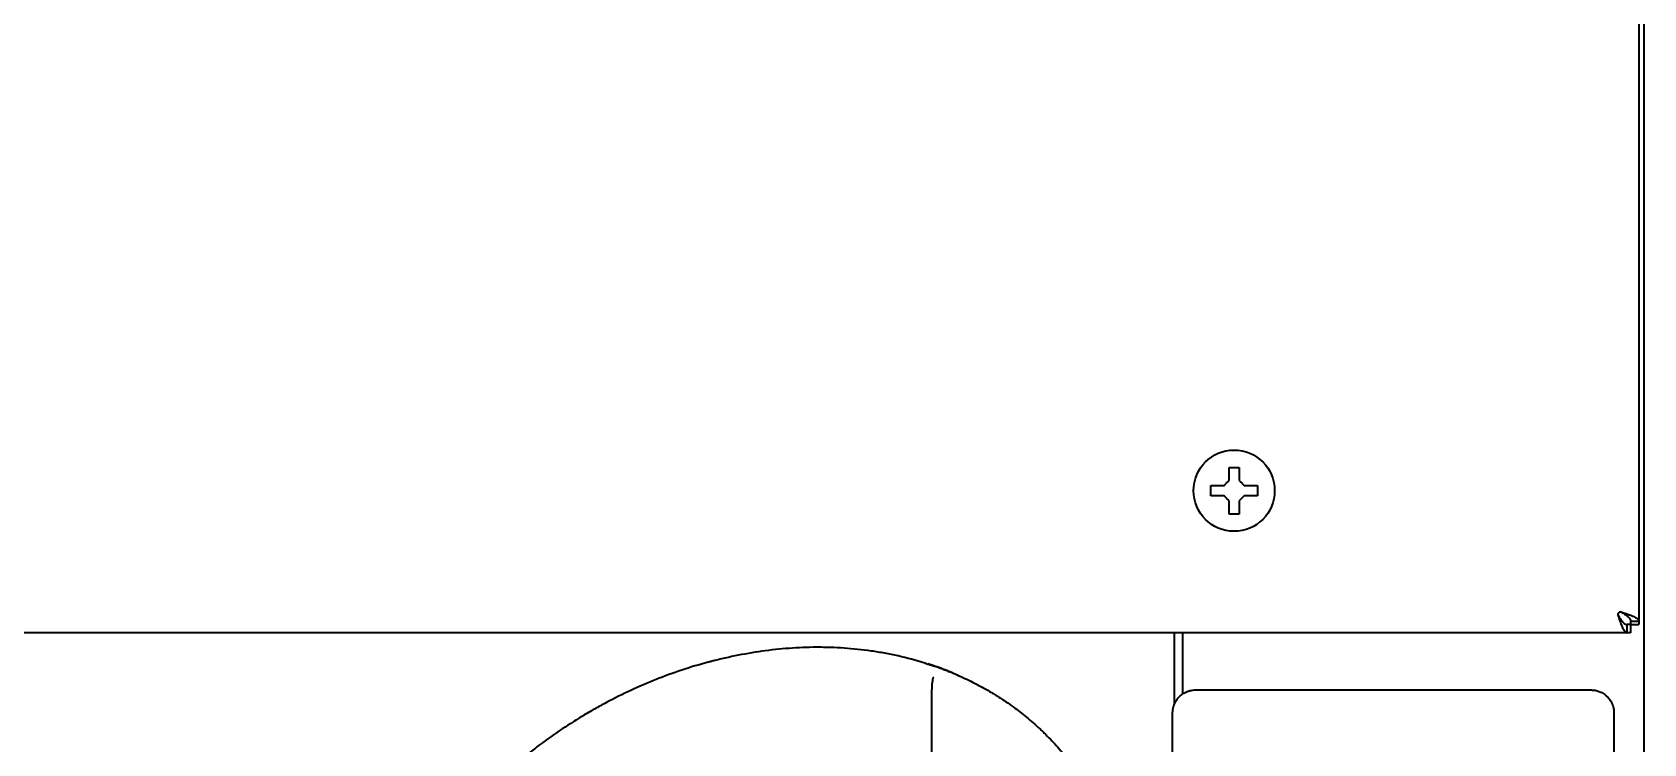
# Model space of a CAD drawing. Header units: inches. Extents: x 90 to 4161, y -506 to 3104.
# Drawn here: x 681.4 to 840.4, y 1285.7 to 1355.8 of the extents above; entities that cross this region are included whole.
import ezdxf

# ---------------------------------------------------------------- set-up
doc = ezdxf.new("R2010")
doc.units = ezdxf.units.IN
doc.layers.add('1', color=7, linetype='Continuous', true_color=0xffffff)
doc.layers.add('ORTHO$15', color=7, linetype='Continuous', true_color=0xffffff)

msp = doc.modelspace()

# ---------------------------------------------------------------- linework, layer by layer
at = {"layer": '1', "color": 7, "linetype": 'Continuous', "lineweight": 35}
for p, q in [((839.87, 1920.76), (839.87, 1297.8)), ((840.37, 1919.95), (840.37, 1205.26)), ((799.47, 1312.96), (799.97, 1312.96)), ((799.97, 1312.96), (800.47, 1312.96)), ((799.97, 1308.36), (799.47, 1308.36)), ((800.47, 1308.36), (799.97, 1308.36)), ((839.07, 1297.46), (838.73, 1297.46)), ((839.07, 1297.46), (838.73, 1297.46)), ((839.07, 1297.8), (839.07, 1297.46)), ((839.07, 1297.46), (839.87, 1297.46)), ((839.07, 1297.46), (839.07, 1296.66)), ((839.87, 1297.8), (839.87, 1297.46)), ((838.73, 1296.66), (92.01, 1296.66)), ((794.07, 1296.66), (794.07, 1289.6)), ((794.87, 1296.66), (794.87, 1290.61)), ((839.07, 1296.66), (838.73, 1296.66)), ((796.16, 1291.02), (835.18, 1291.02)), ((793.91, 1207.75), (793.91, 1288.77)), ((837.43, 1288.77), (837.43, 1207.75))]:
    msp.add_line(p, q, dxfattribs=at)
msp.add_circle((799.97, 1310.66), 4, dxfattribs=at)
msp.add_arc((838.07, 1298.46), 0.25, 90, 180, dxfattribs=at)
for points, degree in [([(799.47, 1311.66), (799.47, 1311.72), (799.47, 1311.82), (799.47, 1311.99), (799.47, 1312.14), (799.47, 1312.3), (799.47, 1312.45), (799.47, 1312.61), (799.47, 1312.77), (799.47, 1312.9), (799.47, 1312.96)], 3), ([(798.97, 1311.16), (799, 1311.19), (799.05, 1311.24), (799.12, 1311.31), (799.19, 1311.38), (799.26, 1311.45), (799.33, 1311.52), (799.4, 1311.59), (799.45, 1311.64), (799.47, 1311.66)], 3), ([(800.47, 1311.66), (800.49, 1311.64), (800.54, 1311.59), (800.61, 1311.52), (800.69, 1311.45), (800.76, 1311.38), (800.83, 1311.3), (800.9, 1311.23), (800.95, 1311.19), (800.97, 1311.16)], 3), ([(797.67, 1310.16), (797.67, 1310.33), (797.67, 1310.66), (797.67, 1310.99), (797.67, 1311.16)], 3), ([(798.97, 1310.16), (798.92, 1310.16), (798.81, 1310.16), (798.65, 1310.16), (798.49, 1310.16), (798.33, 1310.16), (798.18, 1310.16), (798.02, 1310.16), (797.86, 1310.16), (797.74, 1310.16), (797.67, 1310.16)], 3), ([(799.47, 1309.66), (799.45, 1309.69), (799.4, 1309.73), (799.33, 1309.8), (799.26, 1309.88), (799.19, 1309.95), (799.11, 1310.02), (799.04, 1310.09), (799, 1310.14), (798.97, 1310.16)], 3), ([(800.97, 1310.16), (800.95, 1310.14), (800.89, 1310.08), (800.82, 1310.01), (800.75, 1309.94), (800.68, 1309.87), (800.61, 1309.8), (800.54, 1309.73), (800.49, 1309.68), (800.47, 1309.66)], 3), ([(800.47, 1309.66), (800.47, 1309.61), (800.47, 1309.5), (800.47, 1309.34), (800.47, 1309.18), (800.47, 1309.02), (800.47, 1308.87), (800.47, 1308.71), (800.47, 1308.55), (800.47, 1308.43), (800.47, 1308.36)], 3), ([(800.97, 1311.16), (801.03, 1311.16), (801.13, 1311.16), (801.3, 1311.16), (801.45, 1311.16), (801.61, 1311.16), (801.76, 1311.16), (801.92, 1311.16), (802.08, 1311.16), (802.21, 1311.16), (802.27, 1311.16)], 3), ([(802.27, 1311.16), (802.27, 1310.99), (802.27, 1310.66), (802.27, 1310.33), (802.27, 1310.16)], 3), ([(837.82, 1298.46), (837.82, 1298.41), (837.83, 1298.36), (837.84, 1298.31)], 3), ([(838.73, 1296.66), (838.73, 1297.46)], 1), ([(839.07, 1297.8), (839.87, 1297.8)], 1)]:
    msp.add_open_spline(points, degree=degree, dxfattribs=at)
for points, knots in [([(800.47, 1312.96), (800.47, 1312.76), (800.47, 1312.55), (800.47, 1312.22), (800.47, 1312.11), (800.47, 1311.89), (800.47, 1311.78), (800.47, 1311.66)], [0, 0, 0, 0, 0.5, 0.5, 0.75, 0.75, 1, 1, 1, 1]), ([(797.67, 1311.16), (797.87, 1311.16), (798.08, 1311.16), (798.41, 1311.16), (798.52, 1311.16), (798.74, 1311.16), (798.86, 1311.16), (798.97, 1311.16)], [0, 0, 0, 0, 0.5, 0.5, 0.75, 0.75, 1, 1, 1, 1]), ([(799.47, 1308.36), (799.47, 1308.56), (799.47, 1308.77), (799.47, 1309.1), (799.47, 1309.21), (799.47, 1309.43), (799.47, 1309.55), (799.47, 1309.66)], [0, 0, 0, 0, 0.5, 0.5, 0.75, 0.75, 1, 1, 1, 1]), ([(802.27, 1310.16), (802.07, 1310.16), (801.86, 1310.16), (801.53, 1310.16), (801.42, 1310.16), (801.2, 1310.16), (801.09, 1310.16), (800.97, 1310.16)], [0, 0, 0, 0, 0.5, 0.5, 0.75, 0.75, 1, 1, 1, 1]), ([(838.07, 1298.71), (838.07, 1298.71), (838.08, 1298.71), (838.09, 1298.71), (838.1, 1298.71), (838.12, 1298.71), (838.13, 1298.71), (838.14, 1298.71), (838.15, 1298.71), (838.16, 1298.7), (838.17, 1298.7), (838.18, 1298.7), (838.19, 1298.7), (838.2, 1298.69), (838.21, 1298.69), (838.22, 1298.69), (838.22, 1298.69)], [0, 0, 0, 0, 0.073473, 0.146486, 0.219075, 0.291275, 0.363122, 0.434652, 0.505902, 0.57691, 0.647713, 0.71835, 0.788858, 0.859277, 0.929644, 1, 1, 1, 1]), ([(838.15, 1298.69), (838.28, 1298.61), (838.4, 1298.54), (838.62, 1298.39), (838.72, 1298.32), (838.89, 1298.17), (838.96, 1298.1), (839.05, 1297.95), (839.07, 1297.88), (839.07, 1297.8)], [0, 0, 0, 0, 0.25, 0.25, 0.5, 0.5, 0.75, 0.75, 1, 1, 1, 1]), ([(838.22, 1298.69), (838.33, 1298.65), (838.44, 1298.61), (838.66, 1298.54), (838.76, 1298.5), (838.96, 1298.43), (839.06, 1298.39), (839.24, 1298.32), (839.32, 1298.28), (839.47, 1298.21), (839.54, 1298.17), (839.66, 1298.1), (839.71, 1298.06), (839.79, 1297.99), (839.82, 1297.95), (839.86, 1297.88), (839.87, 1297.84), (839.87, 1297.8)], [0, 0, 0, 0, 0.125, 0.125, 0.25, 0.25, 0.375, 0.375, 0.5, 0.5, 0.625, 0.625, 0.75, 0.75, 0.875, 0.875, 1, 1, 1, 1]), ([(837.82, 1298.46), (837.82, 1298.46), (837.82, 1298.46), (837.82, 1298.45), (837.82, 1298.44), (837.82, 1298.44), (837.82, 1298.43), (837.83, 1298.42), (837.83, 1298.42), (837.83, 1298.41), (837.83, 1298.41), (837.83, 1298.4), (837.84, 1298.4), (837.84, 1298.39), (837.84, 1298.38), (837.84, 1298.38), (837.84, 1298.38)], [0, 0, 0, 0, 0.071002, 0.141634, 0.212004, 0.282223, 0.352399, 0.422644, 0.493068, 0.56378, 0.634888, 0.706499, 0.778715, 0.851639, 0.925369, 1, 1, 1, 1]), ([(837.84, 1298.38), (837.88, 1298.32), (837.92, 1298.26), (837.99, 1298.14), (838.03, 1298.08), (838.1, 1297.97), (838.14, 1297.91), (838.21, 1297.81), (838.25, 1297.77), (838.32, 1297.68), (838.36, 1297.65), (838.43, 1297.58), (838.47, 1297.55), (838.55, 1297.51), (838.58, 1297.49), (838.66, 1297.47), (838.69, 1297.46), (838.73, 1297.46)], [0, 0, 0, 0, 0.125, 0.125, 0.25, 0.25, 0.375, 0.375, 0.5, 0.5, 0.625, 0.625, 0.75, 0.75, 0.875, 0.875, 1, 1, 1, 1]), ([(837.84, 1298.31), (837.92, 1298.09), (837.99, 1297.87), (838.14, 1297.47), (838.21, 1297.29), (838.36, 1296.99), (838.43, 1296.87), (838.58, 1296.7), (838.66, 1296.66), (838.73, 1296.66)], [0, 0, 0, 0, 0.25, 0.25, 0.5, 0.5, 0.75, 0.75, 1, 1, 1, 1]), ([(793.91, 1288.77), (793.91, 1288.81), (793.91, 1288.84), (793.92, 1288.92), (793.92, 1288.95), (793.93, 1289.03), (793.93, 1289.06), (793.94, 1289.14), (793.95, 1289.17), (793.96, 1289.23), (793.96, 1289.25), (793.97, 1289.28), (793.98, 1289.3), (793.99, 1289.35), (794, 1289.39), (794.02, 1289.46), (794.03, 1289.49), (794.05, 1289.55), (794.06, 1289.56), (794.07, 1289.6), (794.08, 1289.61), (794.11, 1289.7), (794.15, 1289.77), (794.21, 1289.9), (794.25, 1289.96), (794.33, 1290.08), (794.38, 1290.14), (794.45, 1290.22), (794.47, 1290.25), (794.51, 1290.29), (794.52, 1290.31), (794.55, 1290.33), (794.56, 1290.35), (794.63, 1290.41), (794.68, 1290.46), (794.79, 1290.55), (794.85, 1290.6), (794.97, 1290.68), (795.04, 1290.72), (795.13, 1290.77), (795.17, 1290.79), (795.23, 1290.82), (795.27, 1290.83), (795.34, 1290.86), (795.37, 1290.87), (795.42, 1290.89), (795.44, 1290.9), (795.47, 1290.91), (795.49, 1290.92), (795.53, 1290.93), (795.55, 1290.93), (795.58, 1290.94), (795.6, 1290.95), (795.65, 1290.96), (795.69, 1290.97), (795.8, 1290.99), (795.87, 1291), (796.02, 1291.02), (796.09, 1291.02), (796.16, 1291.02)], [0, 0, 0, 0, 0.03125, 0.03125, 0.0625, 0.0625, 0.09375, 0.09375, 0.125, 0.125, 0.140625, 0.140625, 0.15625, 0.15625, 0.1875, 0.1875, 0.21875, 0.21875, 0.234375, 0.234375, 0.25, 0.25, 0.3125, 0.3125, 0.375, 0.375, 0.4375, 0.4375, 0.46875, 0.46875, 0.484375, 0.484375, 0.5, 0.5, 0.5625, 0.5625, 0.625, 0.625, 0.6875, 0.6875, 0.71875, 0.71875, 0.75, 0.75, 0.78125, 0.78125, 0.796875, 0.796875, 0.8125, 0.8125, 0.828125, 0.828125, 0.84375, 0.84375, 0.875, 0.875, 0.9375, 0.9375, 1, 1, 1, 1]), ([(835.18, 1291.02), (835.22, 1291.02), (835.25, 1291.02), (835.33, 1291.01), (835.36, 1291.01), (835.44, 1291), (835.47, 1291), (835.55, 1290.99), (835.58, 1290.98), (835.64, 1290.97), (835.66, 1290.97), (835.69, 1290.96), (835.71, 1290.96), (835.76, 1290.94), (835.8, 1290.93), (835.87, 1290.91), (835.9, 1290.9), (835.97, 1290.87), (836.01, 1290.86), (836.11, 1290.82), (836.18, 1290.79), (836.31, 1290.72), (836.37, 1290.68), (836.49, 1290.6), (836.55, 1290.56), (836.63, 1290.49), (836.66, 1290.46), (836.7, 1290.42), (836.72, 1290.41), (836.74, 1290.39), (836.76, 1290.37), (836.82, 1290.31), (836.87, 1290.25), (836.96, 1290.14), (837.01, 1290.08), (837.09, 1289.96), (837.13, 1289.9), (837.18, 1289.8), (837.2, 1289.77), (837.23, 1289.7), (837.24, 1289.67), (837.27, 1289.6), (837.28, 1289.56), (837.3, 1289.51), (837.31, 1289.49), (837.32, 1289.46), (837.33, 1289.44), (837.34, 1289.4), (837.34, 1289.39), (837.35, 1289.35), (837.36, 1289.33), (837.37, 1289.28), (837.38, 1289.24), (837.4, 1289.14), (837.41, 1289.06), (837.42, 1288.92), (837.43, 1288.84), (837.43, 1288.77)], [0, 0, 0, 0, 0.03125, 0.03125, 0.0625, 0.0625, 0.09375, 0.09375, 0.125, 0.125, 0.140625, 0.140625, 0.15625, 0.15625, 0.1875, 0.1875, 0.21875, 0.21875, 0.25, 0.25, 0.3125, 0.3125, 0.375, 0.375, 0.4375, 0.4375, 0.46875, 0.46875, 0.484375, 0.484375, 0.5, 0.5, 0.5625, 0.5625, 0.625, 0.625, 0.6875, 0.6875, 0.71875, 0.71875, 0.75, 0.75, 0.78125, 0.78125, 0.796875, 0.796875, 0.8125, 0.8125, 0.828125, 0.828125, 0.84375, 0.84375, 0.875, 0.875, 0.9375, 0.9375, 1, 1, 1, 1])]:
    msp.add_open_spline(points, degree=3, knots=knots, dxfattribs=at)
at = {"layer": 'ORTHO$15', "color": 7, "linetype": 'Continuous', "lineweight": 35, "extrusion": (0, 1, 0)}
msp.add_line((770.17, 1282.91), (770.17, 1290.84), dxfattribs=at)
at = {"layer": 'ORTHO$15', "color": 7, "linetype": 'Continuous', "lineweight": 35}
for points, knots in [([(769.48, 1293.67), (768.61, 1293.94), (767.73, 1294.17), (766.41, 1294.47), (765.97, 1294.56), (765.09, 1294.72), (764.64, 1294.79), (763.3, 1294.98), (762.41, 1295.08), (761.05, 1295.17), (760.6, 1295.19), (760.03, 1295.21), (759.92, 1295.21), (759.69, 1295.22), (759.35, 1295.22), (759.01, 1295.23), (757.88, 1295.22), (756.98, 1295.19), (755.18, 1295.05), (754.29, 1294.96), (752.51, 1294.71), (751.62, 1294.55), (750.29, 1294.28), (749.85, 1294.19), (749.19, 1294.03), (748.97, 1293.98), (748.64, 1293.89), (748.53, 1293.87), (748.31, 1293.81), (747.33, 1293.55), (746.35, 1293.26), (744.64, 1292.69), (743.8, 1292.38), (742.13, 1291.72), (741.3, 1291.36), (739.67, 1290.6), (738.87, 1290.2), (737.67, 1289.57), (737.28, 1289.35), (736.69, 1289.02), (736.49, 1288.9), (736.1, 1288.68), (735.9, 1288.56), (734.93, 1287.98), (734.17, 1287.49), (732.67, 1286.48), (731.93, 1285.95), (730.85, 1285.13), (730.49, 1284.85), (730.05, 1284.5), (729.96, 1284.43), (729.79, 1284.29), (729.7, 1284.22), (729.43, 1284), (729.26, 1283.86), (728.4, 1283.13), (727.72, 1282.53), (726.41, 1281.3), (725.13, 1280.04), (723.92, 1278.71), (722.75, 1277.36), (722.18, 1276.67), (721.07, 1275.25), (720.54, 1274.52), (719.89, 1273.59), (719.7, 1273.31), (719.51, 1273.03), (719.39, 1272.84), (719.33, 1272.75), (719.02, 1272.27), (718.77, 1271.89), (718.07, 1270.74), (717.62, 1269.96), (716.77, 1268.38), (716.37, 1267.58), (715.62, 1265.96), (715.27, 1265.14), (714.61, 1263.49), (714.31, 1262.65), (713.76, 1260.95), (713.51, 1260.09), (713.18, 1258.78), (713.08, 1258.34), (712.94, 1257.67), (712.89, 1257.45), (712.82, 1257.12), (712.8, 1257.01), (712.76, 1256.78), (712.74, 1256.67), (712.56, 1255.67), (712.43, 1254.77), (712.24, 1252.98), (712.17, 1252.08), (712.13, 1250.73), (712.12, 1250.28), (712.13, 1249.38), (712.14, 1248.93), (712.2, 1247.58), (712.28, 1246.68), (712.4, 1245.77)], [0, 0, 0, 0, 0.03125, 0.03125, 0.046875, 0.046875, 0.0625, 0.0625, 0.09375, 0.09375, 0.109375, 0.109375, 0.113281, 0.113281, 0.117188, 0.125, 0.125, 0.15625, 0.15625, 0.1875, 0.1875, 0.21875, 0.21875, 0.234375, 0.234375, 0.242188, 0.242188, 0.246094, 0.246094, 0.25, 0.28125, 0.28125, 0.3125, 0.3125, 0.34375, 0.34375, 0.375, 0.375, 0.390625, 0.390625, 0.398438, 0.398438, 0.40625, 0.40625, 0.4375, 0.4375, 0.46875, 0.46875, 0.484375, 0.484375, 0.488281, 0.488281, 0.492188, 0.492188, 0.5, 0.5, 0.53125, 0.53125, 0.5625, 0.59375, 0.59375, 0.625, 0.625, 0.65625, 0.65625, 0.664063, 0.667969, 0.667969, 0.671875, 0.671875, 0.6875, 0.6875, 0.71875, 0.71875, 0.75, 0.75, 0.78125, 0.78125, 0.8125, 0.8125, 0.84375, 0.84375, 0.859375, 0.859375, 0.867188, 0.867188, 0.871094, 0.871094, 0.875, 0.875, 0.90625, 0.90625, 0.9375, 0.9375, 0.953125, 0.953125, 0.96875, 0.96875, 1, 1, 1, 1]), ([(769.48, 1293.67), (769.51, 1293.66), (769.55, 1293.65), (769.63, 1293.62), (769.67, 1293.61), (769.8, 1293.57), (769.9, 1293.54), (770.02, 1293.5), (770.05, 1293.5), (770.1, 1293.48), (770.13, 1293.47), (770.21, 1293.44), (770.27, 1293.43), (770.44, 1293.37), (770.56, 1293.33), (770.74, 1293.27), (770.8, 1293.25), (770.89, 1293.21), (770.93, 1293.2), (770.99, 1293.18), (771.02, 1293.17), (771.18, 1293.11), (771.31, 1293.06), (771.58, 1292.96), (771.71, 1292.9), (771.91, 1292.82), (771.98, 1292.8), (772.12, 1292.74), (772.19, 1292.71), (772.25, 1292.68)], [0, 0, 0, 0, 0.0625, 0.0625, 0.125, 0.125, 0.25, 0.25, 0.28125, 0.28125, 0.3125, 0.3125, 0.375, 0.375, 0.5, 0.5, 0.5625, 0.5625, 0.59375, 0.59375, 0.625, 0.625, 0.75, 0.75, 0.875, 0.875, 0.9375, 0.9375, 1, 1, 1, 1]), ([(772.25, 1292.68), (771.71, 1292.91), (771.16, 1293.12), (770.33, 1293.41), (770.01, 1293.51), (769.75, 1293.59)], [0, 0, 0, 0, 0.582157, 0.582157, 1, 1, 1, 1]), ([(770.27, 1292.09), (770.27, 1292.11), (770.27, 1292.13), (770.28, 1292.16), (770.28, 1292.17), (770.29, 1292.19), (770.29, 1292.2), (770.3, 1292.21), (770.3, 1292.22), (770.31, 1292.23), (770.31, 1292.23), (770.32, 1292.23), (770.32, 1292.24), (770.32, 1292.24), (770.33, 1292.24), (770.34, 1292.24), (770.34, 1292.24), (770.35, 1292.24), (770.35, 1292.24), (770.35, 1292.24)], [0, 0, 0, 0, 0.25, 0.25, 0.375, 0.375, 0.5, 0.5, 0.625, 0.625, 0.6875, 0.6875, 0.75, 0.75, 0.875, 0.875, 0.9375, 0.9375, 1, 1, 1, 1]), ([(772.25, 1292.68), (772.78, 1292.46), (773.29, 1292.23), (774.31, 1291.73), (774.81, 1291.47), (775.55, 1291.06), (775.92, 1290.84), (776.28, 1290.62), (776.53, 1290.47), (776.65, 1290.4), (777.24, 1290.02), (778.18, 1289.38), (779.07, 1288.69), (779.94, 1287.97), (780.37, 1287.6), (780.89, 1287.12), (780.99, 1287.02), (781.2, 1286.82), (781.3, 1286.72), (781.6, 1286.42), (781.8, 1286.22), (782.39, 1285.6), (782.77, 1285.18), (783.13, 1284.75)], [0, 0, 0, 0, 0.125, 0.125, 0.25, 0.25, 0.3125, 0.34375, 0.34375, 0.375, 0.375, 0.5, 0.625, 0.625, 0.75, 0.75, 0.78125, 0.78125, 0.8125, 0.8125, 0.875, 0.875, 1, 1, 1, 1]), ([(770.17, 1290.84), (770.17, 1291.05), (770.18, 1291.26), (770.2, 1291.57), (770.21, 1291.68), (770.24, 1291.89), (770.25, 1291.99), (770.27, 1292.09)], [0, 0, 0, 0, 0.5, 0.5, 0.75, 0.75, 1, 1, 1, 1])]:
    msp.add_open_spline(points, degree=3, knots=knots, dxfattribs=at)

doc.saveas('drawing.dxf')
